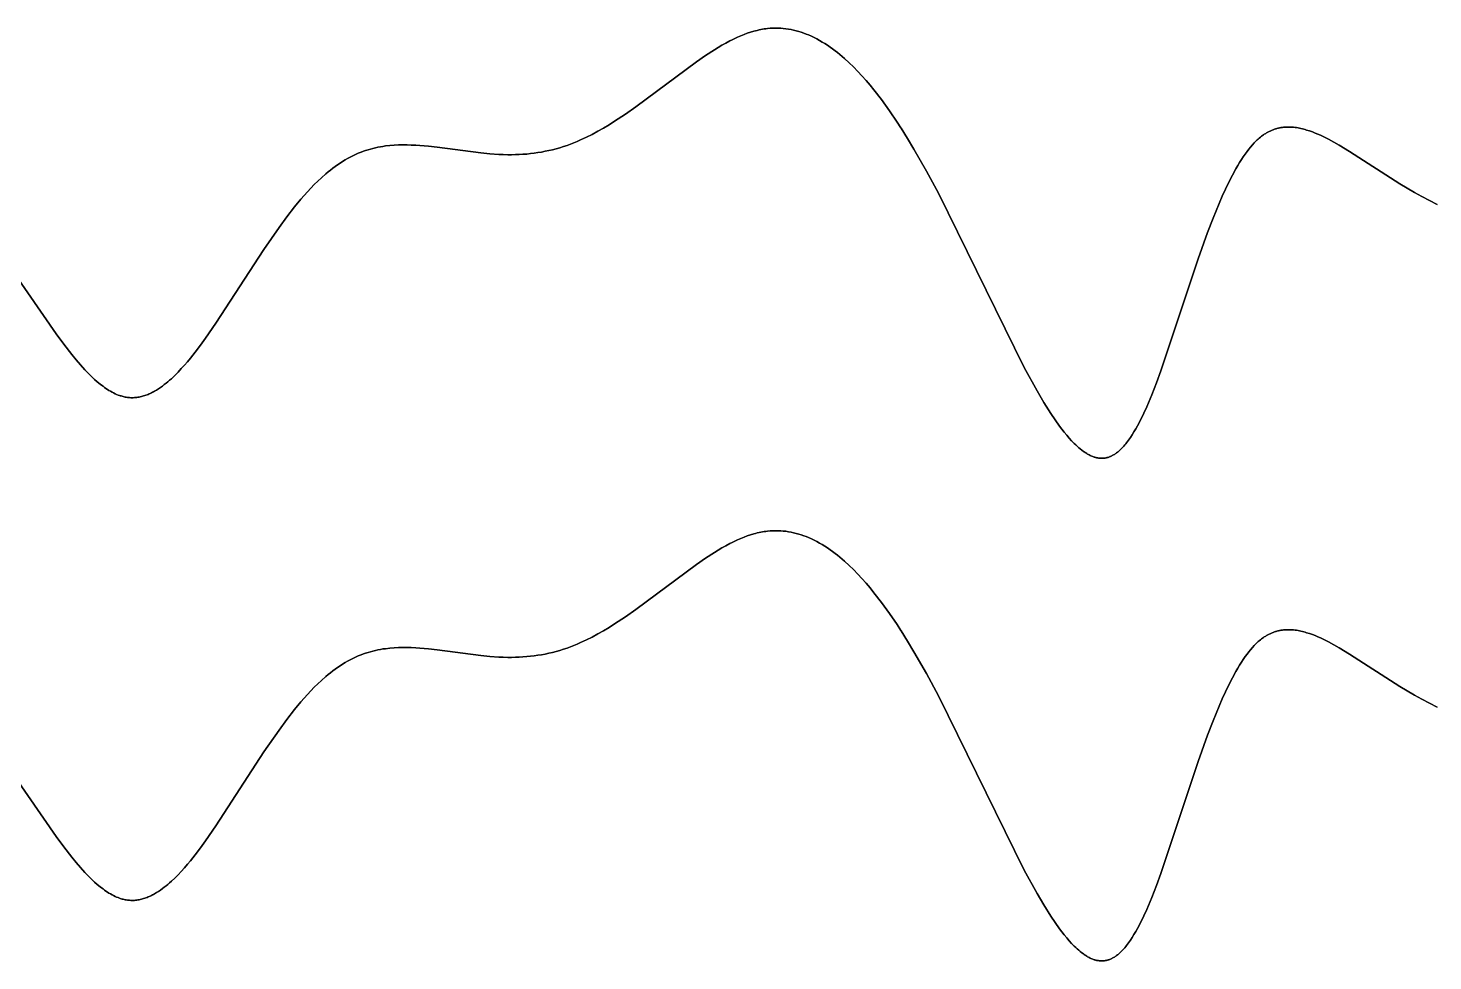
# Model space of a CAD drawing. Header units: feet. Extents: x 0 to 1.5, y 93.18 to 96.08.
# Drawn here: x 0.1875 to 0.375, y 93.3539 to 93.4785 of the extents above; entities that cross this region are included whole.
import ezdxf

# ---------------------------------------------------------------- set-up
doc = ezdxf.new("R2010")
doc.units = ezdxf.units.FT
doc.header["$MEASUREMENT"] = 0
doc.layers.add('Default', color=7, linetype='Continuous', true_color=0x000000)

msp = doc.modelspace()

# ---------------------------------------------------------------- linework, layer by layer
at = {"layer": 'Default'}
for points in [[(0.18363, 93.44861), (0.19123, 93.43767), (0.19225, 93.43628), (0.19335, 93.43488), (0.19391, 93.43419), (0.19449, 93.43352), (0.19508, 93.43287), (0.19567, 93.43226), (0.19604, 93.43189), (0.19638, 93.43157), (0.19674, 93.43126), (0.19711, 93.43095), (0.1973, 93.4308), (0.1975, 93.43065), (0.19769, 93.43051), (0.19789, 93.43037), (0.19809, 93.43024), (0.19829, 93.43011), (0.1985, 93.42999), (0.19871, 93.42987), (0.19892, 93.42976), (0.19913, 93.42966), (0.19932, 93.42957), (0.19952, 93.42949), (0.19971, 93.42942), (0.19981, 93.42939), (0.19991, 93.42936), (0.20005, 93.42932), (0.20019, 93.42928), (0.20033, 93.42924), (0.20047, 93.42922), (0.20061, 93.42919), (0.20076, 93.42917), (0.2009, 93.42915), (0.20104, 93.42914), (0.2012, 93.42913), (0.20136, 93.42913), (0.20152, 93.42913), (0.20168, 93.42914), (0.20184, 93.42915), (0.202, 93.42916), (0.20215, 93.42919), (0.20231, 93.42921), (0.20246, 93.42924), (0.20262, 93.42928), (0.20277, 93.42932), (0.20292, 93.42936), (0.20308, 93.42941), (0.20323, 93.42947), (0.20338, 93.42952), (0.20352, 93.42958), (0.20367, 93.42964), (0.20381, 93.42971), (0.20395, 93.42978), (0.20409, 93.42985), (0.20423, 93.42992), (0.20437, 93.43), (0.20465, 93.43016), (0.20491, 93.43033), (0.20518, 93.43051), (0.20543, 93.43069), (0.20568, 93.43088), (0.20592, 93.43107), (0.20616, 93.43126), (0.20639, 93.43147), (0.20662, 93.43167), (0.20708, 93.4321), (0.20752, 93.43255), (0.20795, 93.43301), (0.20837, 93.43347), (0.20878, 93.43394), (0.20917, 93.43441), (0.20981, 93.43521), (0.2105, 93.43613), (0.21119, 93.43708), (0.21257, 93.43909), (0.21897, 93.44894), (0.22099, 93.45187), (0.22202, 93.45327), (0.22306, 93.45461), (0.2239, 93.45562), (0.22478, 93.45662), (0.22523, 93.45711), (0.22569, 93.45758), (0.22616, 93.45804), (0.22664, 93.45849), (0.22723, 93.45902), (0.22753, 93.45927), (0.22784, 93.45952), (0.22816, 93.45976), (0.22848, 93.46), (0.2288, 93.46023), (0.22913, 93.46045), (0.22946, 93.46067), (0.2298, 93.46087), (0.23015, 93.46107), (0.2305, 93.46126), (0.23085, 93.46144), (0.23121, 93.46161), (0.23157, 93.46177), (0.23194, 93.46192), (0.23225, 93.46203), (0.23255, 93.46214), (0.23288, 93.46224), (0.2332, 93.46233), (0.23353, 93.46242), (0.23386, 93.4625), (0.23419, 93.46257), (0.23453, 93.46263), (0.23486, 93.46269), (0.2352, 93.46274), (0.23577, 93.4628), (0.23635, 93.46285), (0.23692, 93.46288), (0.2375, 93.46289), (0.23808, 93.46289), (0.23865, 93.46287), (0.23923, 93.46284), (0.2398, 93.46281), (0.24095, 93.4627), (0.2421, 93.46257), (0.24792, 93.46182), (0.24911, 93.4617), (0.25032, 93.46162), (0.25093, 93.46159), (0.25153, 93.46158), (0.25204, 93.46158), (0.25254, 93.46159), (0.25305, 93.4616), (0.25355, 93.46163), (0.25405, 93.46167), (0.25455, 93.46172), (0.25505, 93.46178), (0.25554, 93.46185), (0.25604, 93.46193), (0.25653, 93.46203), (0.25702, 93.46213), (0.25751, 93.46224), (0.258, 93.46237), (0.25848, 93.46251), (0.25897, 93.46266), (0.25945, 93.46282), (0.2599, 93.46299), (0.26035, 93.46316), (0.2608, 93.46335), (0.26124, 93.46354), (0.26202, 93.46391), (0.26279, 93.46429), (0.26355, 93.46471), (0.2643, 93.46514), (0.26505, 93.46558), (0.26578, 93.46604), (0.26722, 93.46699), (0.26863, 93.46798), (0.2767, 93.47398), (0.2779, 93.47481), (0.27911, 93.47559), (0.27961, 93.4759), (0.28011, 93.4762), (0.28063, 93.47648), (0.28114, 93.47676), (0.28148, 93.47693), (0.28183, 93.4771), (0.28218, 93.47726), (0.28263, 93.47745), (0.28306, 93.47763), (0.28349, 93.47779), (0.28393, 93.47793), (0.28438, 93.47806), (0.2846, 93.47812), (0.28483, 93.47818), (0.28506, 93.47823), (0.28528, 93.47828), (0.28551, 93.47832), (0.28574, 93.47836), (0.28597, 93.47839), (0.2862, 93.47842), (0.28655, 93.47845), (0.2869, 93.47847), (0.28725, 93.47848), (0.2876, 93.47848), (0.28795, 93.47846), (0.2883, 93.47844), (0.28865, 93.4784), (0.28899, 93.47835), (0.28934, 93.47829), (0.28968, 93.47821), (0.29002, 93.47813), (0.29036, 93.47803), (0.29069, 93.47793), (0.29102, 93.47782), (0.29135, 93.47769), (0.29167, 93.47756), (0.29205, 93.47739), (0.29242, 93.47722), (0.29279, 93.47703), (0.29315, 93.47683), (0.2935, 93.47662), (0.29385, 93.47641), (0.2942, 93.47618), (0.29454, 93.47595), (0.29488, 93.47571), (0.29521, 93.47546), (0.29553, 93.4752), (0.29585, 93.47494), (0.29648, 93.47441), (0.29708, 93.47386), (0.29767, 93.47329), (0.29824, 93.4727), (0.2988, 93.4721), (0.29935, 93.47148), (0.29988, 93.47085), (0.3004, 93.47022), (0.3014, 93.46893), (0.30247, 93.46745), (0.30349, 93.46594), (0.304, 93.46516), (0.30402, 93.46513), (0.30489, 93.46374), (0.30574, 93.46232), (0.3074, 93.4594), (0.30899, 93.45645), (0.32046, 93.43318), (0.32216, 93.43006), (0.32307, 93.42851), (0.324, 93.42703), (0.32457, 93.42618), (0.32517, 93.42534), (0.32548, 93.42492), (0.3258, 93.42452), (0.32612, 93.42412), (0.32645, 93.42374), (0.32678, 93.42337), (0.32696, 93.42319), (0.32714, 93.423), (0.32733, 93.42282), (0.32753, 93.42264), (0.32772, 93.42246), (0.32793, 93.42229), (0.32814, 93.42213), (0.32835, 93.42197), (0.32846, 93.42189), (0.32857, 93.42182), (0.32868, 93.42175), (0.32879, 93.42168), (0.3289, 93.42161), (0.32902, 93.42155), (0.32913, 93.42149), (0.32924, 93.42143), (0.32936, 93.42138), (0.32948, 93.42133), (0.32959, 93.42128), (0.32971, 93.42124), (0.32979, 93.42121), (0.32988, 93.42119), (0.32996, 93.42116), (0.33004, 93.42114), (0.33012, 93.42112), (0.33021, 93.42111), (0.33029, 93.42109), (0.33037, 93.42108), (0.33045, 93.42107), (0.33053, 93.42106), (0.33062, 93.42105), (0.3307, 93.42105), (0.33078, 93.42105), (0.33086, 93.42105), (0.33094, 93.42105), (0.33102, 93.42105), (0.3311, 93.42106), (0.33118, 93.42107), (0.33126, 93.42108), (0.33134, 93.4211), (0.33142, 93.42111), (0.3315, 93.42113), (0.33158, 93.42115), (0.33166, 93.42117), (0.33174, 93.4212), (0.33182, 93.42123), (0.3319, 93.42126), (0.33198, 93.42129), (0.33205, 93.42132), (0.33213, 93.42136), (0.33221, 93.4214), (0.33229, 93.42144), (0.33239, 93.4215), (0.3325, 93.42156), (0.3326, 93.42163), (0.3327, 93.4217), (0.33279, 93.42177), (0.33289, 93.42184), (0.33298, 93.42192), (0.33307, 93.42199), (0.33322, 93.42212), (0.33335, 93.42225), (0.33349, 93.42239), (0.33362, 93.42253), (0.33375, 93.42267), (0.33388, 93.42282), (0.334, 93.42296), (0.33412, 93.42311), (0.33424, 93.42328), (0.33437, 93.42345), (0.33462, 93.42381), (0.33486, 93.42418), (0.3351, 93.42457), (0.33533, 93.42497), (0.33556, 93.42537), (0.336, 93.42621), (0.33642, 93.42707), (0.3368, 93.42791), (0.33749, 93.42953), (0.33811, 93.43111), (0.3387, 93.4327), (0.34369, 93.44766), (0.34493, 93.45117), (0.34566, 93.4531), (0.34646, 93.45506), (0.34688, 93.45603), (0.34732, 93.45699), (0.34777, 93.45793), (0.34823, 93.45883), (0.34871, 93.4597), (0.34895, 93.46012), (0.34919, 93.46053), (0.34944, 93.46092), (0.34969, 93.4613), (0.34994, 93.46167), (0.3502, 93.46202), (0.35042, 93.46231), (0.35066, 93.46259), (0.3509, 93.46288), (0.35116, 93.46315), (0.35129, 93.46329), (0.35142, 93.46342), (0.35156, 93.46355), (0.35169, 93.46367), (0.35183, 93.4638), (0.35198, 93.46391), (0.35212, 93.46403), (0.35227, 93.46414), (0.35238, 93.46422), (0.3525, 93.4643), (0.35259, 93.46436), (0.35268, 93.46442), (0.35278, 93.46448), (0.35287, 93.46453), (0.35297, 93.46458), (0.35306, 93.46464), (0.35316, 93.46469), (0.35326, 93.46473), (0.35336, 93.46478), (0.35346, 93.46482), (0.35356, 93.46487), (0.35366, 93.46491), (0.35377, 93.46494), (0.35387, 93.46498), (0.35397, 93.46501), (0.35408, 93.46505), (0.35419, 93.46508), (0.35429, 93.4651), (0.3544, 93.46513), (0.35451, 93.46515), (0.35461, 93.46517), (0.35472, 93.46519), (0.35483, 93.46521), (0.35494, 93.46522), (0.35505, 93.46524), (0.35516, 93.46525), (0.35526, 93.46526), (0.35537, 93.46526), (0.35548, 93.46527), (0.35559, 93.46527), (0.35581, 93.46527), (0.35601, 93.46527), (0.35621, 93.46526), (0.35641, 93.46524), (0.35661, 93.46522), (0.3568, 93.46519), (0.357, 93.46516), (0.35719, 93.46512), (0.35739, 93.46508), (0.35758, 93.46503), (0.35777, 93.46498), (0.35796, 93.46493), (0.35815, 93.46487), (0.35853, 93.46475), (0.35891, 93.46462), (0.35928, 93.46447), (0.35964, 93.46432), (0.35999, 93.46417), (0.36035, 93.464), (0.36106, 93.46364), (0.36178, 93.46326), (0.36249, 93.46285), (0.36389, 93.46201), (0.3706, 93.45769), (0.37254, 93.45653), (0.37353, 93.45598), (0.37454, 93.45544), (0.37556, 93.45493)], [(0.37556, 93.45493), (0.37454, 93.45544), (0.37353, 93.45598), (0.37254, 93.45653), (0.3706, 93.45769), (0.36389, 93.46201), (0.36249, 93.46285), (0.36178, 93.46326), (0.36106, 93.46364), (0.36035, 93.464), (0.35999, 93.46417), (0.35964, 93.46432), (0.35928, 93.46447), (0.35891, 93.46462), (0.35853, 93.46475), (0.35815, 93.46487), (0.35796, 93.46493), (0.35777, 93.46498), (0.35758, 93.46503), (0.35739, 93.46508), (0.35719, 93.46512), (0.357, 93.46516), (0.3568, 93.46519), (0.35661, 93.46522), (0.35641, 93.46524), (0.35621, 93.46526), (0.35601, 93.46527), (0.35581, 93.46527), (0.35559, 93.46527), (0.35548, 93.46527), (0.35537, 93.46526), (0.35526, 93.46526), (0.35516, 93.46525), (0.35505, 93.46524), (0.35494, 93.46522), (0.35483, 93.46521), (0.35472, 93.46519), (0.35461, 93.46517), (0.35451, 93.46515), (0.3544, 93.46513), (0.35429, 93.4651), (0.35419, 93.46508), (0.35408, 93.46505), (0.35397, 93.46501), (0.35387, 93.46498), (0.35377, 93.46494), (0.35366, 93.46491), (0.35356, 93.46487), (0.35346, 93.46482), (0.35336, 93.46478), (0.35326, 93.46473), (0.35316, 93.46469), (0.35306, 93.46464), (0.35297, 93.46458), (0.35287, 93.46453), (0.35278, 93.46448), (0.35268, 93.46442), (0.35259, 93.46436), (0.3525, 93.4643), (0.35238, 93.46422), (0.35227, 93.46414), (0.35212, 93.46403), (0.35198, 93.46391), (0.35183, 93.4638), (0.35169, 93.46367), (0.35156, 93.46355), (0.35142, 93.46342), (0.35129, 93.46329), (0.35116, 93.46315), (0.3509, 93.46288), (0.35066, 93.46259), (0.35042, 93.46231), (0.3502, 93.46202), (0.34994, 93.46167), (0.34969, 93.4613), (0.34944, 93.46092), (0.34919, 93.46053), (0.34895, 93.46012), (0.34871, 93.4597), (0.34823, 93.45883), (0.34777, 93.45793), (0.34732, 93.45699), (0.34688, 93.45603), (0.34646, 93.45506), (0.34566, 93.4531), (0.34493, 93.45117), (0.34369, 93.44766), (0.3387, 93.4327), (0.33811, 93.43111), (0.33749, 93.42953), (0.3368, 93.42791), (0.33642, 93.42707), (0.336, 93.42621), (0.33556, 93.42537), (0.33533, 93.42497), (0.3351, 93.42457), (0.33486, 93.42418), (0.33462, 93.42381), (0.33437, 93.42345), (0.33424, 93.42328), (0.33412, 93.42311), (0.334, 93.42296), (0.33388, 93.42282), (0.33375, 93.42267), (0.33362, 93.42253), (0.33349, 93.42239), (0.33335, 93.42225), (0.33322, 93.42212), (0.33307, 93.42199), (0.33298, 93.42192), (0.33289, 93.42184), (0.33279, 93.42177), (0.3327, 93.4217), (0.3326, 93.42163), (0.3325, 93.42156), (0.33239, 93.4215), (0.33229, 93.42144), (0.33221, 93.4214), (0.33213, 93.42136), (0.33205, 93.42132), (0.33198, 93.42129), (0.3319, 93.42126), (0.33182, 93.42123), (0.33174, 93.4212), (0.33166, 93.42117), (0.33158, 93.42115), (0.3315, 93.42113), (0.33142, 93.42111), (0.33134, 93.4211), (0.33126, 93.42108), (0.33118, 93.42107), (0.3311, 93.42106), (0.33102, 93.42105), (0.33094, 93.42105), (0.33086, 93.42105), (0.33078, 93.42105), (0.3307, 93.42105), (0.33062, 93.42105), (0.33053, 93.42106), (0.33045, 93.42107), (0.33037, 93.42108), (0.33029, 93.42109), (0.33021, 93.42111), (0.33012, 93.42112), (0.33004, 93.42114), (0.32996, 93.42116), (0.32988, 93.42119), (0.32979, 93.42121), (0.32971, 93.42124), (0.32959, 93.42128), (0.32948, 93.42133), (0.32936, 93.42138), (0.32924, 93.42143), (0.32913, 93.42149), (0.32902, 93.42155), (0.3289, 93.42161), (0.32879, 93.42168), (0.32868, 93.42175), (0.32857, 93.42182), (0.32846, 93.42189), (0.32835, 93.42197), (0.32814, 93.42213), (0.32793, 93.42229), (0.32772, 93.42246), (0.32753, 93.42264), (0.32733, 93.42282), (0.32714, 93.423), (0.32696, 93.42319), (0.32678, 93.42337), (0.32645, 93.42374), (0.32612, 93.42412), (0.3258, 93.42452), (0.32548, 93.42492), (0.32517, 93.42534), (0.32457, 93.42618), (0.324, 93.42703), (0.32307, 93.42851), (0.32216, 93.43006), (0.32046, 93.43318), (0.30899, 93.45645), (0.3074, 93.4594), (0.30574, 93.46232), (0.30489, 93.46374), (0.30402, 93.46513), (0.304, 93.46516), (0.30349, 93.46594), (0.30247, 93.46745), (0.3014, 93.46893), (0.3004, 93.47022), (0.29988, 93.47085), (0.29935, 93.47148), (0.2988, 93.4721), (0.29824, 93.4727), (0.29767, 93.47329), (0.29708, 93.47386), (0.29648, 93.47441), (0.29585, 93.47494), (0.29553, 93.4752), (0.29521, 93.47546), (0.29488, 93.47571), (0.29454, 93.47595), (0.2942, 93.47618), (0.29385, 93.47641), (0.2935, 93.47662), (0.29315, 93.47683), (0.29279, 93.47703), (0.29242, 93.47722), (0.29205, 93.47739), (0.29167, 93.47756), (0.29135, 93.47769), (0.29102, 93.47782), (0.29069, 93.47793), (0.29036, 93.47803), (0.29002, 93.47813), (0.28968, 93.47821), (0.28934, 93.47829), (0.28899, 93.47835), (0.28865, 93.4784), (0.2883, 93.47844), (0.28795, 93.47846), (0.2876, 93.47848), (0.28725, 93.47848), (0.2869, 93.47847), (0.28655, 93.47845), (0.2862, 93.47842), (0.28597, 93.47839), (0.28574, 93.47836), (0.28551, 93.47832), (0.28528, 93.47828), (0.28506, 93.47823), (0.28483, 93.47818), (0.2846, 93.47812), (0.28438, 93.47806), (0.28393, 93.47793), (0.28349, 93.47779), (0.28306, 93.47763), (0.28252, 93.47741), (0.28218, 93.47726), (0.28183, 93.4771), (0.28148, 93.47693), (0.28114, 93.47676), (0.28063, 93.47648), (0.28011, 93.4762), (0.27961, 93.4759), (0.27911, 93.47559), (0.2779, 93.47481), (0.2767, 93.47398), (0.26863, 93.46798), (0.26722, 93.46699), (0.26578, 93.46604), (0.26505, 93.46558), (0.2643, 93.46514), (0.26355, 93.46471), (0.26279, 93.46429), (0.26202, 93.46391), (0.26124, 93.46354), (0.2608, 93.46335), (0.26035, 93.46316), (0.2599, 93.46299), (0.25945, 93.46282), (0.25897, 93.46266), (0.25848, 93.46251), (0.258, 93.46237), (0.25751, 93.46224), (0.25702, 93.46213), (0.25653, 93.46203), (0.25604, 93.46193), (0.25554, 93.46185), (0.25505, 93.46178), (0.25455, 93.46172), (0.25405, 93.46167), (0.25355, 93.46163), (0.25305, 93.4616), (0.25254, 93.46159), (0.25204, 93.46158), (0.25153, 93.46158), (0.25093, 93.46159), (0.25032, 93.46162), (0.24911, 93.4617), (0.24792, 93.46182), (0.2421, 93.46257), (0.24095, 93.4627), (0.2398, 93.46281), (0.23923, 93.46284), (0.23865, 93.46287), (0.23808, 93.46289), (0.2375, 93.46289), (0.23692, 93.46288), (0.23635, 93.46285), (0.23577, 93.4628), (0.2352, 93.46274), (0.23486, 93.46269), (0.23453, 93.46263), (0.23419, 93.46257), (0.23386, 93.4625), (0.23353, 93.46242), (0.2332, 93.46233), (0.23288, 93.46224), (0.23255, 93.46214), (0.23225, 93.46203), (0.23194, 93.46192), (0.23157, 93.46177), (0.23121, 93.46161), (0.23085, 93.46144), (0.2305, 93.46126), (0.23015, 93.46107), (0.2298, 93.46087), (0.22946, 93.46067), (0.22913, 93.46045), (0.2288, 93.46023), (0.22848, 93.46), (0.22816, 93.45976), (0.22784, 93.45952), (0.22753, 93.45927), (0.22723, 93.45902), (0.22664, 93.45849), (0.22616, 93.45804), (0.22569, 93.45758), (0.22523, 93.45711), (0.22478, 93.45662), (0.2239, 93.45562), (0.22306, 93.45461), (0.22202, 93.45327), (0.22099, 93.45187), (0.21897, 93.44894), (0.21257, 93.43909), (0.21119, 93.43708), (0.2105, 93.43613), (0.20981, 93.43521), (0.20917, 93.43441), (0.20878, 93.43394), (0.20837, 93.43347), (0.20795, 93.43301), (0.20752, 93.43255), (0.20708, 93.4321), (0.20662, 93.43167), (0.20639, 93.43147), (0.20616, 93.43126), (0.20592, 93.43107), (0.20568, 93.43088), (0.20543, 93.43069), (0.20518, 93.43051), (0.20491, 93.43033), (0.20465, 93.43016), (0.20437, 93.43), (0.20423, 93.42992), (0.20409, 93.42985), (0.20395, 93.42978), (0.20381, 93.42971), (0.20367, 93.42964), (0.20352, 93.42958), (0.20338, 93.42952), (0.20323, 93.42947), (0.20308, 93.42941), (0.20292, 93.42936), (0.20277, 93.42932), (0.20262, 93.42928), (0.20246, 93.42924), (0.20231, 93.42921), (0.20215, 93.42919), (0.202, 93.42916), (0.20184, 93.42915), (0.20168, 93.42914), (0.20152, 93.42913), (0.20136, 93.42913), (0.2012, 93.42913), (0.20104, 93.42914), (0.2009, 93.42915), (0.20076, 93.42917), (0.20061, 93.42919), (0.20047, 93.42922), (0.20033, 93.42924), (0.20019, 93.42928), (0.20005, 93.42932), (0.19991, 93.42936), (0.19981, 93.42939), (0.19971, 93.42942), (0.19952, 93.42949), (0.19932, 93.42957), (0.19913, 93.42966), (0.19892, 93.42976), (0.19871, 93.42987), (0.1985, 93.42999), (0.19829, 93.43011), (0.19809, 93.43024), (0.19789, 93.43037), (0.19769, 93.43051), (0.1975, 93.43065), (0.1973, 93.4308), (0.19711, 93.43095), (0.19674, 93.43126), (0.19638, 93.43157), (0.19604, 93.43189), (0.19567, 93.43226), (0.19508, 93.43287), (0.19449, 93.43352), (0.19391, 93.43419), (0.19335, 93.43488), (0.19225, 93.43628), (0.19123, 93.43767), (0.18363, 93.44861)], [(0.18363, 93.3815), (0.19123, 93.37056), (0.19225, 93.36917), (0.19335, 93.36777), (0.19391, 93.36708), (0.19449, 93.36641), (0.19508, 93.36576), (0.19567, 93.36515), (0.19604, 93.36478), (0.19638, 93.36446), (0.19674, 93.36414), (0.19711, 93.36384), (0.1973, 93.36369), (0.1975, 93.36354), (0.19769, 93.3634), (0.19789, 93.36326), (0.19809, 93.36312), (0.19829, 93.363), (0.1985, 93.36287), (0.19871, 93.36276), (0.19892, 93.36265), (0.19913, 93.36255), (0.19932, 93.36246), (0.19952, 93.36238), (0.19971, 93.36231), (0.19981, 93.36228), (0.19991, 93.36224), (0.20005, 93.3622), (0.20019, 93.36217), (0.20033, 93.36213), (0.20047, 93.3621), (0.20061, 93.36208), (0.20076, 93.36206), (0.2009, 93.36204), (0.20104, 93.36203), (0.2012, 93.36202), (0.20136, 93.36201), (0.20152, 93.36202), (0.20168, 93.36202), (0.20184, 93.36204), (0.202, 93.36205), (0.20215, 93.36207), (0.20231, 93.3621), (0.20246, 93.36213), (0.20262, 93.36217), (0.20277, 93.36221), (0.20292, 93.36225), (0.20308, 93.3623), (0.20323, 93.36235), (0.20338, 93.36241), (0.20352, 93.36247), (0.20367, 93.36253), (0.20381, 93.3626), (0.20395, 93.36267), (0.20409, 93.36274), (0.20423, 93.36281), (0.20437, 93.36289), (0.20465, 93.36305), (0.20491, 93.36322), (0.20518, 93.36339), (0.20543, 93.36358), (0.20568, 93.36377), (0.20592, 93.36396), (0.20616, 93.36415), (0.20639, 93.36435), (0.20662, 93.36456), (0.20708, 93.36499), (0.20752, 93.36544), (0.20795, 93.36589), (0.20837, 93.36636), (0.20878, 93.36683), (0.20917, 93.3673), (0.20981, 93.3681), (0.2105, 93.36901), (0.21119, 93.36997), (0.21257, 93.37198), (0.21897, 93.38183), (0.22099, 93.38476), (0.22202, 93.38616), (0.22306, 93.3875), (0.2239, 93.38851), (0.22478, 93.38951), (0.22523, 93.38999), (0.22569, 93.39047), (0.22616, 93.39093), (0.22664, 93.39138), (0.22723, 93.3919), (0.22753, 93.39216), (0.22784, 93.39241), (0.22816, 93.39265), (0.22848, 93.39289), (0.2288, 93.39312), (0.22913, 93.39334), (0.22946, 93.39355), (0.2298, 93.39376), (0.23015, 93.39396), (0.2305, 93.39415), (0.23085, 93.39433), (0.23121, 93.3945), (0.23157, 93.39466), (0.23194, 93.39481), (0.23225, 93.39492), (0.23255, 93.39502), (0.23288, 93.39513), (0.2332, 93.39522), (0.23353, 93.39531), (0.23386, 93.39539), (0.23419, 93.39546), (0.23453, 93.39552), (0.23486, 93.39558), (0.2352, 93.39562), (0.23577, 93.39569), (0.23635, 93.39573), (0.23692, 93.39576), (0.2375, 93.39578), (0.23808, 93.39577), (0.23865, 93.39576), (0.23923, 93.39573), (0.2398, 93.39569), (0.24095, 93.39559), (0.2421, 93.39546), (0.24792, 93.3947), (0.24911, 93.39459), (0.25032, 93.3945), (0.25093, 93.39448), (0.25153, 93.39446), (0.25204, 93.39446), (0.25254, 93.39447), (0.25305, 93.39449), (0.25355, 93.39452), (0.25405, 93.39456), (0.25455, 93.39461), (0.25505, 93.39467), (0.25554, 93.39474), (0.25604, 93.39482), (0.25653, 93.39491), (0.25702, 93.39502), (0.25751, 93.39513), (0.258, 93.39526), (0.25848, 93.3954), (0.25897, 93.39555), (0.25945, 93.39571), (0.2599, 93.39588), (0.26035, 93.39605), (0.2608, 93.39624), (0.26124, 93.39643), (0.26202, 93.39679), (0.26279, 93.39718), (0.26355, 93.39759), (0.2643, 93.39802), (0.26505, 93.39847), (0.26578, 93.39893), (0.26722, 93.39988), (0.26863, 93.40087), (0.2767, 93.40687), (0.2779, 93.4077), (0.27911, 93.40848), (0.27961, 93.40878), (0.28011, 93.40908), (0.28063, 93.40937), (0.28114, 93.40965), (0.28148, 93.40982), (0.28183, 93.40999), (0.28218, 93.41015), (0.28263, 93.41034), (0.28306, 93.41051), (0.28349, 93.41067), (0.28393, 93.41082), (0.28438, 93.41095), (0.2846, 93.41101), (0.28483, 93.41107), (0.28506, 93.41112), (0.28528, 93.41117), (0.28551, 93.41121), (0.28574, 93.41125), (0.28597, 93.41128), (0.2862, 93.41131), (0.28655, 93.41134), (0.2869, 93.41136), (0.28725, 93.41137), (0.2876, 93.41137), (0.28795, 93.41135), (0.2883, 93.41132), (0.28865, 93.41129), (0.28899, 93.41123), (0.28934, 93.41117), (0.28968, 93.4111), (0.29002, 93.41102), (0.29036, 93.41092), (0.29069, 93.41082), (0.29102, 93.4107), (0.29135, 93.41058), (0.29167, 93.41045), (0.29205, 93.41028), (0.29242, 93.41011), (0.29279, 93.40992), (0.29315, 93.40972), (0.2935, 93.40951), (0.29385, 93.40929), (0.2942, 93.40907), (0.29454, 93.40883), (0.29488, 93.40859), (0.29521, 93.40834), (0.29553, 93.40809), (0.29585, 93.40783), (0.29648, 93.4073), (0.29708, 93.40674), (0.29767, 93.40618), (0.29824, 93.40559), (0.2988, 93.40499), (0.29935, 93.40437), (0.29988, 93.40374), (0.3004, 93.4031), (0.3014, 93.40181), (0.30247, 93.40033), (0.30349, 93.39883), (0.304, 93.39805), (0.30402, 93.39801), (0.30489, 93.39663), (0.30574, 93.39521), (0.3074, 93.39229), (0.30899, 93.38933), (0.32046, 93.36607), (0.32216, 93.36295), (0.32307, 93.3614), (0.324, 93.35992), (0.32457, 93.35907), (0.32517, 93.35823), (0.32548, 93.35781), (0.3258, 93.3574), (0.32612, 93.35701), (0.32645, 93.35662), (0.32678, 93.35626), (0.32696, 93.35608), (0.32714, 93.35589), (0.32733, 93.35571), (0.32753, 93.35553), (0.32772, 93.35535), (0.32793, 93.35518), (0.32814, 93.35501), (0.32835, 93.35486), (0.32846, 93.35478), (0.32857, 93.35471), (0.32868, 93.35464), (0.32879, 93.35457), (0.3289, 93.3545), (0.32902, 93.35444), (0.32913, 93.35438), (0.32924, 93.35432), (0.32936, 93.35427), (0.32948, 93.35422), (0.32959, 93.35417), (0.32971, 93.35413), (0.32979, 93.3541), (0.32988, 93.35407), (0.32996, 93.35405), (0.33004, 93.35403), (0.33012, 93.35401), (0.33021, 93.35399), (0.33029, 93.35398), (0.33037, 93.35397), (0.33045, 93.35395), (0.33053, 93.35395), (0.33062, 93.35394), (0.3307, 93.35394), (0.33078, 93.35393), (0.33086, 93.35393), (0.33094, 93.35394), (0.33102, 93.35394), (0.3311, 93.35395), (0.33118, 93.35396), (0.33126, 93.35397), (0.33134, 93.35398), (0.33142, 93.354), (0.3315, 93.35402), (0.33158, 93.35404), (0.33166, 93.35406), (0.33174, 93.35409), (0.33182, 93.35411), (0.3319, 93.35414), (0.33198, 93.35418), (0.33205, 93.35421), (0.33213, 93.35425), (0.33221, 93.35429), (0.33229, 93.35433), (0.33239, 93.35439), (0.3325, 93.35445), (0.3326, 93.35451), (0.3327, 93.35458), (0.33279, 93.35465), (0.33289, 93.35473), (0.33298, 93.3548), (0.33307, 93.35488), (0.33322, 93.35501), (0.33335, 93.35514), (0.33349, 93.35528), (0.33362, 93.35542), (0.33375, 93.35556), (0.33388, 93.3557), (0.334, 93.35585), (0.33412, 93.356), (0.33424, 93.35617), (0.33437, 93.35634), (0.33462, 93.35669), (0.33486, 93.35707), (0.3351, 93.35745), (0.33533, 93.35785), (0.33556, 93.35826), (0.336, 93.3591), (0.33642, 93.35995), (0.3368, 93.3608), (0.33749, 93.36241), (0.33811, 93.364), (0.3387, 93.36559), (0.34369, 93.38054), (0.34493, 93.38406), (0.34566, 93.38599), (0.34646, 93.38795), (0.34688, 93.38892), (0.34732, 93.38988), (0.34777, 93.39081), (0.34823, 93.39172), (0.34871, 93.39259), (0.34895, 93.39301), (0.34919, 93.39342), (0.34944, 93.39381), (0.34969, 93.39419), (0.34994, 93.39456), (0.3502, 93.3949), (0.35042, 93.39519), (0.35066, 93.39548), (0.3509, 93.39576), (0.35116, 93.39604), (0.35129, 93.39617), (0.35142, 93.39631), (0.35156, 93.39644), (0.35169, 93.39656), (0.35183, 93.39668), (0.35198, 93.3968), (0.35212, 93.39692), (0.35227, 93.39703), (0.35238, 93.39711), (0.3525, 93.39719), (0.35259, 93.39725), (0.35268, 93.39731), (0.35278, 93.39736), (0.35287, 93.39742), (0.35297, 93.39747), (0.35306, 93.39752), (0.35316, 93.39757), (0.35326, 93.39762), (0.35336, 93.39767), (0.35346, 93.39771), (0.35356, 93.39775), (0.35366, 93.39779), (0.35377, 93.39783), (0.35387, 93.39787), (0.35397, 93.3979), (0.35408, 93.39793), (0.35419, 93.39796), (0.35429, 93.39799), (0.3544, 93.39802), (0.35451, 93.39804), (0.35461, 93.39806), (0.35472, 93.39808), (0.35483, 93.3981), (0.35494, 93.39811), (0.35505, 93.39813), (0.35516, 93.39814), (0.35526, 93.39815), (0.35537, 93.39815), (0.35548, 93.39816), (0.35559, 93.39816), (0.35581, 93.39816), (0.35601, 93.39815), (0.35621, 93.39814), (0.35641, 93.39813), (0.35661, 93.3981), (0.3568, 93.39808), (0.357, 93.39804), (0.35719, 93.39801), (0.35739, 93.39797), (0.35758, 93.39792), (0.35777, 93.39787), (0.35796, 93.39782), (0.35815, 93.39776), (0.35853, 93.39764), (0.35891, 93.39751), (0.35928, 93.39736), (0.35964, 93.39721), (0.35999, 93.39705), (0.36035, 93.39689), (0.36106, 93.39653), (0.36178, 93.39615), (0.36249, 93.39574), (0.36389, 93.3949), (0.3706, 93.39058), (0.37254, 93.38942), (0.37353, 93.38886), (0.37454, 93.38833), (0.37556, 93.38782)], [(0.37556, 93.38782), (0.37454, 93.38833), (0.37353, 93.38886), (0.37254, 93.38942), (0.3706, 93.39058), (0.36389, 93.3949), (0.36249, 93.39574), (0.36178, 93.39615), (0.36106, 93.39653), (0.36035, 93.39689), (0.35999, 93.39705), (0.35964, 93.39721), (0.35928, 93.39736), (0.35891, 93.39751), (0.35853, 93.39764), (0.35815, 93.39776), (0.35796, 93.39782), (0.35777, 93.39787), (0.35758, 93.39792), (0.35739, 93.39797), (0.35719, 93.39801), (0.357, 93.39804), (0.3568, 93.39808), (0.35661, 93.3981), (0.35641, 93.39813), (0.35621, 93.39814), (0.35601, 93.39815), (0.35581, 93.39816), (0.35559, 93.39816), (0.35548, 93.39816), (0.35537, 93.39815), (0.35526, 93.39815), (0.35516, 93.39814), (0.35505, 93.39813), (0.35494, 93.39811), (0.35483, 93.3981), (0.35472, 93.39808), (0.35461, 93.39806), (0.35451, 93.39804), (0.3544, 93.39802), (0.35429, 93.39799), (0.35419, 93.39796), (0.35408, 93.39793), (0.35397, 93.3979), (0.35387, 93.39787), (0.35377, 93.39783), (0.35366, 93.39779), (0.35356, 93.39775), (0.35346, 93.39771), (0.35336, 93.39767), (0.35326, 93.39762), (0.35316, 93.39757), (0.35306, 93.39752), (0.35297, 93.39747), (0.35287, 93.39742), (0.35278, 93.39736), (0.35268, 93.39731), (0.35259, 93.39725), (0.3525, 93.39719), (0.35238, 93.39711), (0.35227, 93.39703), (0.35212, 93.39692), (0.35198, 93.3968), (0.35183, 93.39668), (0.35169, 93.39656), (0.35156, 93.39644), (0.35142, 93.39631), (0.35129, 93.39617), (0.35116, 93.39604), (0.3509, 93.39576), (0.35066, 93.39548), (0.35042, 93.39519), (0.3502, 93.3949), (0.34994, 93.39456), (0.34969, 93.39419), (0.34944, 93.39381), (0.34919, 93.39342), (0.34895, 93.39301), (0.34871, 93.39259), (0.34823, 93.39172), (0.34777, 93.39081), (0.34732, 93.38988), (0.34688, 93.38892), (0.34646, 93.38795), (0.34566, 93.38599), (0.34493, 93.38406), (0.34369, 93.38054), (0.3387, 93.36559), (0.33811, 93.364), (0.33749, 93.36241), (0.3368, 93.3608), (0.33642, 93.35995), (0.336, 93.3591), (0.33556, 93.35826), (0.33533, 93.35785), (0.3351, 93.35745), (0.33486, 93.35707), (0.33462, 93.35669), (0.33437, 93.35634), (0.33424, 93.35617), (0.33412, 93.356), (0.334, 93.35585), (0.33388, 93.3557), (0.33375, 93.35556), (0.33362, 93.35542), (0.33349, 93.35528), (0.33335, 93.35514), (0.33322, 93.35501), (0.33307, 93.35488), (0.33298, 93.3548), (0.33289, 93.35473), (0.33279, 93.35465), (0.3327, 93.35458), (0.3326, 93.35451), (0.3325, 93.35445), (0.33239, 93.35439), (0.33229, 93.35433), (0.33221, 93.35429), (0.33213, 93.35425), (0.33205, 93.35421), (0.33198, 93.35418), (0.3319, 93.35414), (0.33182, 93.35411), (0.33174, 93.35409), (0.33166, 93.35406), (0.33158, 93.35404), (0.3315, 93.35402), (0.33142, 93.354), (0.33134, 93.35398), (0.33126, 93.35397), (0.33118, 93.35396), (0.3311, 93.35395), (0.33102, 93.35394), (0.33094, 93.35394), (0.33086, 93.35393), (0.33078, 93.35393), (0.3307, 93.35394), (0.33062, 93.35394), (0.33053, 93.35395), (0.33045, 93.35395), (0.33037, 93.35397), (0.33029, 93.35398), (0.33021, 93.35399), (0.33012, 93.35401), (0.33004, 93.35403), (0.32996, 93.35405), (0.32988, 93.35407), (0.32979, 93.3541), (0.32971, 93.35413), (0.32959, 93.35417), (0.32948, 93.35422), (0.32936, 93.35427), (0.32924, 93.35432), (0.32913, 93.35438), (0.32902, 93.35444), (0.3289, 93.3545), (0.32879, 93.35457), (0.32868, 93.35464), (0.32857, 93.35471), (0.32846, 93.35478), (0.32835, 93.35486), (0.32814, 93.35501), (0.32793, 93.35518), (0.32772, 93.35535), (0.32753, 93.35553), (0.32733, 93.35571), (0.32714, 93.35589), (0.32696, 93.35608), (0.32678, 93.35626), (0.32645, 93.35662), (0.32612, 93.35701), (0.3258, 93.3574), (0.32548, 93.35781), (0.32517, 93.35823), (0.32457, 93.35907), (0.324, 93.35992), (0.32307, 93.3614), (0.32216, 93.36295), (0.32046, 93.36607), (0.30899, 93.38933), (0.3074, 93.39229), (0.30574, 93.39521), (0.30489, 93.39663), (0.30402, 93.39801), (0.304, 93.39805), (0.30349, 93.39883), (0.30247, 93.40033), (0.3014, 93.40181), (0.3004, 93.4031), (0.29988, 93.40374), (0.29935, 93.40437), (0.2988, 93.40499), (0.29824, 93.40559), (0.29767, 93.40618), (0.29708, 93.40674), (0.29648, 93.4073), (0.29585, 93.40783), (0.29553, 93.40809), (0.29521, 93.40834), (0.29488, 93.40859), (0.29454, 93.40883), (0.2942, 93.40907), (0.29385, 93.40929), (0.2935, 93.40951), (0.29315, 93.40972), (0.29279, 93.40992), (0.29242, 93.41011), (0.29205, 93.41028), (0.29167, 93.41045), (0.29135, 93.41058), (0.29102, 93.4107), (0.29069, 93.41082), (0.29036, 93.41092), (0.29002, 93.41102), (0.28968, 93.4111), (0.28934, 93.41117), (0.28899, 93.41123), (0.28865, 93.41129), (0.2883, 93.41132), (0.28795, 93.41135), (0.2876, 93.41137), (0.28725, 93.41137), (0.2869, 93.41136), (0.28655, 93.41134), (0.2862, 93.41131), (0.28597, 93.41128), (0.28574, 93.41125), (0.28551, 93.41121), (0.28528, 93.41117), (0.28506, 93.41112), (0.28483, 93.41107), (0.2846, 93.41101), (0.28438, 93.41095), (0.28393, 93.41082), (0.28349, 93.41067), (0.28306, 93.41051), (0.28252, 93.4103), (0.28218, 93.41015), (0.28183, 93.40999), (0.28148, 93.40982), (0.28114, 93.40965), (0.28063, 93.40937), (0.28011, 93.40908), (0.27961, 93.40878), (0.27911, 93.40848), (0.2779, 93.4077), (0.2767, 93.40687), (0.26863, 93.40087), (0.26722, 93.39988), (0.26578, 93.39893), (0.26505, 93.39847), (0.2643, 93.39802), (0.26355, 93.39759), (0.26279, 93.39718), (0.26202, 93.39679), (0.26124, 93.39643), (0.2608, 93.39624), (0.26035, 93.39605), (0.2599, 93.39588), (0.25945, 93.39571), (0.25897, 93.39555), (0.25848, 93.3954), (0.258, 93.39526), (0.25751, 93.39513), (0.25702, 93.39502), (0.25653, 93.39491), (0.25604, 93.39482), (0.25554, 93.39474), (0.25505, 93.39467), (0.25455, 93.39461), (0.25405, 93.39456), (0.25355, 93.39452), (0.25305, 93.39449), (0.25254, 93.39447), (0.25204, 93.39446), (0.25153, 93.39446), (0.25093, 93.39448), (0.25032, 93.3945), (0.24911, 93.39459), (0.24792, 93.3947), (0.2421, 93.39546), (0.24095, 93.39559), (0.2398, 93.39569), (0.23923, 93.39573), (0.23865, 93.39576), (0.23808, 93.39577), (0.2375, 93.39578), (0.23692, 93.39576), (0.23635, 93.39573), (0.23577, 93.39569), (0.2352, 93.39562), (0.23486, 93.39558), (0.23453, 93.39552), (0.23419, 93.39546), (0.23386, 93.39539), (0.23353, 93.39531), (0.2332, 93.39522), (0.23288, 93.39513), (0.23255, 93.39502), (0.23225, 93.39492), (0.23194, 93.39481), (0.23157, 93.39466), (0.23121, 93.3945), (0.23085, 93.39433), (0.2305, 93.39415), (0.23015, 93.39396), (0.2298, 93.39376), (0.22946, 93.39355), (0.22913, 93.39334), (0.2288, 93.39312), (0.22848, 93.39289), (0.22816, 93.39265), (0.22784, 93.39241), (0.22753, 93.39216), (0.22723, 93.3919), (0.22664, 93.39138), (0.22616, 93.39093), (0.22569, 93.39047), (0.22523, 93.38999), (0.22478, 93.38951), (0.2239, 93.38851), (0.22306, 93.3875), (0.22202, 93.38616), (0.22099, 93.38476), (0.21897, 93.38183), (0.21257, 93.37198), (0.21119, 93.36997), (0.2105, 93.36901), (0.20981, 93.3681), (0.20917, 93.3673), (0.20878, 93.36683), (0.20837, 93.36636), (0.20795, 93.36589), (0.20752, 93.36544), (0.20708, 93.36499), (0.20662, 93.36456), (0.20639, 93.36435), (0.20616, 93.36415), (0.20592, 93.36396), (0.20568, 93.36377), (0.20543, 93.36358), (0.20518, 93.36339), (0.20491, 93.36322), (0.20465, 93.36305), (0.20437, 93.36289), (0.20423, 93.36281), (0.20409, 93.36274), (0.20395, 93.36267), (0.20381, 93.3626), (0.20367, 93.36253), (0.20352, 93.36247), (0.20338, 93.36241), (0.20323, 93.36235), (0.20308, 93.3623), (0.20292, 93.36225), (0.20277, 93.36221), (0.20262, 93.36217), (0.20246, 93.36213), (0.20231, 93.3621), (0.20215, 93.36207), (0.202, 93.36205), (0.20184, 93.36204), (0.20168, 93.36202), (0.20152, 93.36202), (0.20136, 93.36201), (0.2012, 93.36202), (0.20104, 93.36203), (0.2009, 93.36204), (0.20076, 93.36206), (0.20061, 93.36208), (0.20047, 93.3621), (0.20033, 93.36213), (0.20019, 93.36217), (0.20005, 93.3622), (0.19991, 93.36224), (0.19981, 93.36228), (0.19971, 93.36231), (0.19952, 93.36238), (0.19932, 93.36246), (0.19913, 93.36255), (0.19892, 93.36265), (0.19871, 93.36276), (0.1985, 93.36287), (0.19829, 93.363), (0.19809, 93.36312), (0.19789, 93.36326), (0.19769, 93.3634), (0.1975, 93.36354), (0.1973, 93.36369), (0.19711, 93.36384), (0.19674, 93.36414), (0.19638, 93.36446), (0.19604, 93.36478), (0.19567, 93.36515), (0.19508, 93.36576), (0.19449, 93.36641), (0.19391, 93.36708), (0.19335, 93.36777), (0.19225, 93.36917), (0.19123, 93.37056), (0.18363, 93.3815)]]:
    msp.add_lwpolyline(points, dxfattribs=at)

doc.saveas('drawing.dxf')
